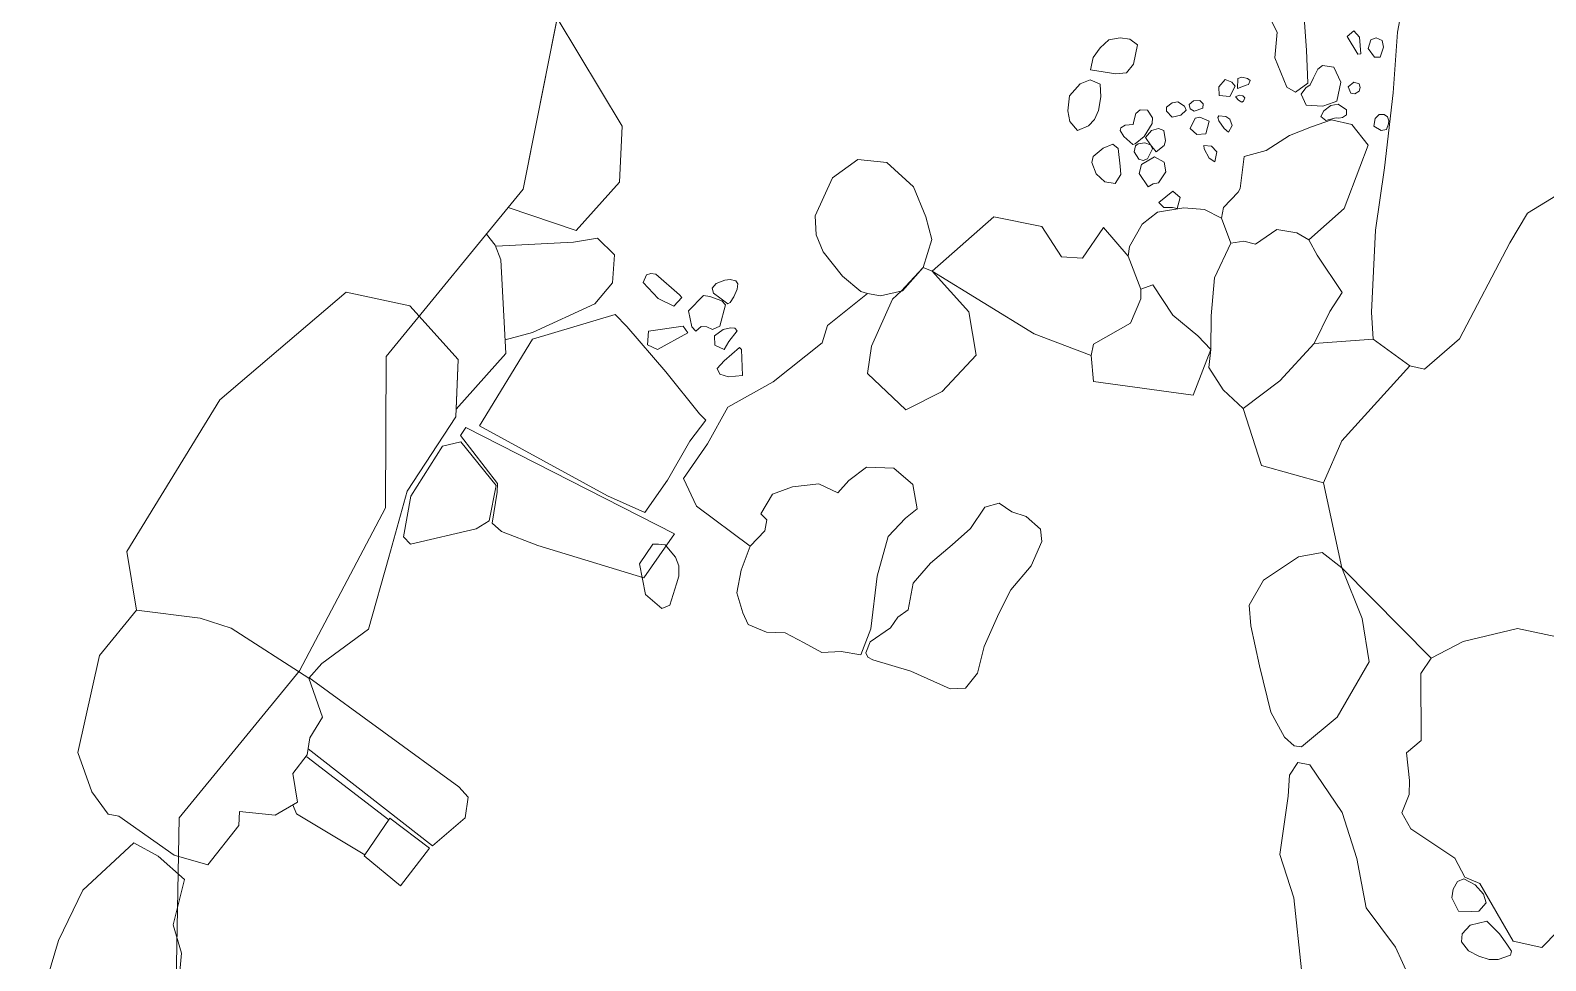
# Model space of a CAD drawing. Header units: metres. Extents: x -10443 to -4073, y -33280 to -26846.
# Drawn here: x -7935.38 to -7928.21, y -29712.57 to -29708.16 of the extents above; entities that cross this region are included whole.
import ezdxf

# ---------------------------------------------------------------- set-up
doc = ezdxf.new("R2010")
doc.units = ezdxf.units.M
doc.header["$MEASUREMENT"] = 0
doc.linetypes.add('CONTINUOUS_2', pattern=[0])
doc.layers.add('石', color=241, linetype='CONTINUOUS_2', lineweight=18)
doc.layers.add('護岸', color=241, linetype='CONTINUOUS_2', lineweight=18)

msp = doc.modelspace()

# ---------------------------------------------------------------- linework, layer by layer
at = {"layer": '石', "color": 4, "linetype": 'CONTINUOUS_2', "lineweight": 18}
for p, q in [((-7934.0674, -29711.2275), (-7933.3576, -29711.7441)), ((-7933.4817, -29712.0235), (-7934.0706, -29711.5656)), ((-7933.3576, -29711.7441), (-7933.3129, -29711.7942)), ((-7933.3129, -29711.7942), (-7933.3272, -29711.8912)), ((-7933.3272, -29711.8912), (-7933.4817, -29712.0235))]:
    msp.add_line(p, q, dxfattribs=at)
at = {"layer": '石', "color": 4, "linetype": 'CONTINUOUS_2', "lineweight": 18, "flags": 128}
for points in [[(-7929.0301, -29709.6268), (-7929.0376, -29709.498), (-7929.02, -29709.1109), (-7928.9771, -29708.8157), (-7928.935, -29708.4615), (-7928.9149, -29708.1742), (-7928.8711, -29707.938), (-7928.8218, -29707.6683), (-7928.7147, -29707.5431), (-7928.6604, -29707.5152), (-7928.188, -29707.8928), (-7928.1019, -29708.0291), (-7927.9824, -29708.3476), (-7927.9604, -29708.6738), (-7928.0807, -29708.8958), (-7928.3, -29709.0304), (-7928.3834, -29709.1711), (-7928.6211, -29709.625), (-7928.7874, -29709.768), (-7928.8566, -29709.7518)], [(-7929.4386, -29708.4345), (-7929.4956, -29708.295), (-7929.4849, -29708.1729), (-7929.598, -29707.9497), (-7929.5326, -29707.8171), (-7929.4185, -29707.7213), (-7929.3221, -29707.7394), (-7929.3335, -29707.8479), (-7929.3561, -29708.1285), (-7929.3463, -29708.2581), (-7929.3389, -29708.4144), (-7929.3983, -29708.4573), (-7929.4386, -29708.4345)], [(-7930.3674, -29708.3514), (-7930.2474, -29708.3708), (-7930.197, -29708.3663), (-7930.1653, -29708.3255), (-7930.1457, -29708.2337), (-7930.1818, -29708.2074), (-7930.2274, -29708.2009), (-7930.2808, -29708.2103), (-7930.3225, -29708.2477), (-7930.3547, -29708.2935), (-7930.3674, -29708.3514)], [(-7930.3778, -29708.617), (-7930.4298, -29708.6393), (-7930.4657, -29708.5965), (-7930.4754, -29708.5456), (-7930.4666, -29708.4747), (-7930.4169, -29708.4188), (-7930.3691, -29708.3999), (-7930.3221, -29708.4194), (-7930.3184, -29708.4799), (-7930.3305, -29708.5442), (-7930.3483, -29708.5875), (-7930.3778, -29708.617)], [(-7929.7041, -29709.1722), (-7929.7475, -29709.0531), (-7929.7393, -29709.0039), (-7929.6696, -29708.9312), (-7929.6603, -29708.9128), (-7929.6414, -29708.7626), (-7929.5363, -29708.7333), (-7929.4261, -29708.6621), (-7929.3215, -29708.6221), (-7929.2276, -29708.5885), (-7929.1314, -29708.6113), (-7929.0543, -29708.7082), (-7929.0941, -29708.8124), (-7929.167, -29709.0078), (-7929.3356, -29709.1564)], [(-7931.455, -29709.4005), (-7931.541, -29709.3289), (-7931.6334, -29709.2132), (-7931.666, -29709.1322), (-7931.671, -29709.0421), (-7931.5886, -29708.8622), (-7931.4696, -29708.7766), (-7931.3325, -29708.7911), (-7931.2055, -29708.906), (-7931.1475, -29709.0482), (-7931.1196, -29709.1544), (-7931.1594, -29709.2867), (-7931.2575, -29709.3973), (-7931.3621, -29709.4215), (-7931.4227, -29709.411), (-7931.455, -29709.4005)], [(-7929.7475, -29709.0531), (-7929.8278, -29709.0122), (-7929.9268, -29709.0052), (-7930.051, -29709.0257), (-7930.1243, -29709.0819), (-7930.1842, -29709.1877), (-7930.1894, -29709.234)], [(-7930.1303, -29709.3895), (-7930.1894, -29709.234), (-7930.3058, -29709.098), (-7930.4057, -29709.2436), (-7930.5048, -29709.2366), (-7930.5981, -29709.0928), (-7930.825, -29709.0478), (-7931.1171, -29709.3041), (-7930.6345, -29709.6017), (-7930.3654, -29709.7034)], [(-7933.2269, -29709.1297), (-7933.1848, -29709.1821), (-7933.1591, -29709.2508), (-7933.1344, -29709.6949), (-7933.3701, -29709.9574), (-7933.3608, -29709.722), (-7933.5449, -29709.5178)], [(-7933.1812, -29709.1867), (-7932.8152, -29709.1668), (-7932.7009, -29709.1479), (-7932.6212, -29709.2271), (-7932.6298, -29709.3592), (-7932.7136, -29709.4588), (-7933.0086, -29709.5947), (-7933.138, -29709.6295)], [(-7929.7981, -29709.6752), (-7929.7976, -29709.5157), (-7929.7819, -29709.3365), (-7929.7041, -29709.1722), (-7929.6417, -29709.1623), (-7929.5873, -29709.1767), (-7929.487, -29709.1067), (-7929.3923, -29709.1226), (-7929.3356, -29709.1564), (-7929.2959, -29709.2291), (-7929.1767, -29709.4048), (-7929.2347, -29709.4958), (-7929.3094, -29709.6469), (-7929.4727, -29709.8228), (-7929.6456, -29709.9538), (-7929.7399, -29709.8667), (-7929.8075, -29709.7609), (-7929.7981, -29709.6752)], [(-7931.4239, -29709.7883), (-7931.242, -29709.9612), (-7931.07, -29709.8737), (-7930.9088, -29709.7017), (-7930.9436, -29709.4971), (-7931.1171, -29709.3041), (-7931.1594, -29709.2867), (-7931.2632, -29709.3991), (-7931.3049, -29709.4365), (-7931.4045, -29709.6601), (-7931.4239, -29709.7883)], [(-7930.3531, -29709.6507), (-7930.179, -29709.5506), (-7930.1305, -29709.4357), (-7930.1303, -29709.3895), (-7930.0729, -29709.3696), (-7929.9777, -29709.5124), (-7929.8595, -29709.6112), (-7929.7981, -29709.6752), (-7929.8822, -29709.8917), (-7930.3532, -29709.8275), (-7930.3654, -29709.7034), (-7930.3531, -29709.6507)], [(-7931.4227, -29709.411), (-7931.612, -29709.5625), (-7931.6375, -29709.644), (-7931.8701, -29709.828), (-7932.0849, -29709.9481), (-7932.1798, -29710.1216), (-7932.2942, -29710.2853), (-7932.2322, -29710.4173), (-7931.9783, -29710.6061)], [(-7929.3094, -29709.6469), (-7929.0301, -29709.6268), (-7928.8566, -29709.7518), (-7929.1789, -29710.1071), (-7929.2655, -29710.307), (-7929.5581, -29710.2238), (-7929.6456, -29709.9538)], [(-7931.4545, -29711.1209), (-7931.4077, -29710.9969), (-7931.3783, -29710.7483), (-7931.326, -29710.5607), (-7931.244, -29710.4731), (-7931.1889, -29710.4292), (-7931.2083, -29710.3135), (-7931.2989, -29710.2363), (-7931.4279, -29710.2315), (-7931.5116, -29710.2946), (-7931.5629, -29710.3542), (-7931.6539, -29710.3104), (-7931.7782, -29710.3251), (-7931.8721, -29710.3592), (-7931.9277, -29710.453), (-7931.8994, -29710.4811), (-7931.9092, -29710.534), (-7931.9783, -29710.6061), (-7932.0216, -29710.7202), (-7932.0411, -29710.8261), (-7932.0135, -29710.9208), (-7931.9877, -29710.9769), (-7931.9011, -29711.0126), (-7931.813, -29711.0165), (-7931.7223, -29711.0629), (-7931.6392, -29711.1086), (-7931.5479, -29711.105), (-7931.4545, -29711.1209)], [(-7928.7554, -29711.1356), (-7929.1793, -29710.7077), (-7929.2655, -29710.307)], [(-7931.4305, -29711.1102), (-7931.4105, -29711.0581), (-7931.3151, -29710.9922), (-7931.2799, -29710.9414), (-7931.2308, -29710.9073), (-7931.2069, -29710.7812), (-7931.1257, -29710.6871), (-7931.022, -29710.6001), (-7930.9358, -29710.5231), (-7930.8679, -29710.4214), (-7930.7996, -29710.4018), (-7930.7405, -29710.4441), (-7930.6732, -29710.4653), (-7930.6041, -29710.5252), (-7930.5977, -29710.5834), (-7930.6488, -29710.6994), (-7930.7446, -29710.8127), (-7930.8018, -29710.9243), (-7930.8706, -29711.081), (-7930.902, -29711.2064), (-7930.9596, -29711.2782), (-7931.0328, -29711.2808), (-7931.2178, -29711.198), (-7931.3975, -29711.1438), (-7931.4221, -29711.1314), (-7931.4305, -29711.1102)], [(-7929.3689, -29711.5559), (-7929.2009, -29711.415), (-7929.0492, -29711.1534), (-7929.0832, -29710.9486), (-7929.1793, -29710.7077), (-7929.2711, -29710.6362), (-7929.3844, -29710.6571), (-7929.5497, -29710.7675), (-7929.6176, -29710.8846), (-7929.609, -29710.9833), (-7929.5678, -29711.1715), (-7929.514, -29711.3914), (-7929.4494, -29711.5104), (-7929.4049, -29711.5509), (-7929.3689, -29711.5559)], [(-7928.8579, -29711.7148), (-7928.8724, -29711.5838), (-7928.804, -29711.5263), (-7928.805, -29711.2091), (-7928.7554, -29711.1356), (-7928.6043, -29711.0566), (-7928.3481, -29710.9954), (-7928.1613, -29711.0348), (-7928.0465, -29711.1717), (-7928.0055, -29711.2964), (-7927.8251, -29711.5745), (-7927.7188, -29711.8087), (-7927.6495, -29712.005), (-7927.6969, -29712.119), (-7927.7516, -29712.2497), (-7927.8783, -29712.3136), (-7928.0042, -29712.2709), (-7928.2323, -29712.5046), (-7928.3681, -29712.4754), (-7928.5254, -29712.2019), (-7928.5962, -29712.1723), (-7928.6436, -29712.0822), (-7928.8519, -29711.943), (-7928.8943, -29711.8673), (-7928.8608, -29711.7808), (-7928.8579, -29711.7148)], [(-7934.0765, -29711.6025), (-7933.6888, -29711.9002)], [(-7929.3306, -29711.64), (-7929.1774, -29711.8667), (-7929.107, -29712.0833), (-7929.0641, -29712.3177), (-7928.9246, -29712.5029), (-7928.8256, -29712.722), (-7928.8517, -29712.9878), (-7928.9481, -29713.1005), (-7929.0507, -29713.054), (-7929.1952, -29712.9261), (-7929.3694, -29712.611), (-7929.4059, -29712.2705), (-7929.4716, -29712.0658), (-7929.433, -29711.7896), (-7929.4271, -29711.6892), (-7929.3873, -29711.6293), (-7929.3306, -29711.64)], [(-7933.8012, -29712.066), (-7934.1259, -29711.8728), (-7934.1426, -29711.8298)], [(-7928.5661, -29712.335), (-7928.6263, -29712.3331), (-7928.6588, -29712.2694), (-7928.6519, -29712.229), (-7928.631, -29712.1926), (-7928.6009, -29712.1799), (-7928.5481, -29712.2079), (-7928.5087, -29712.2523), (-7928.4953, -29712.2945), (-7928.5311, -29712.3329), (-7928.5661, -29712.335)], [(-7928.3808, -29712.5408), (-7928.4389, -29712.5614), (-7928.4817, -29712.5616), (-7928.531, -29712.5465), (-7928.5795, -29712.5212), (-7928.6122, -29712.4784), (-7928.6088, -29712.44), (-7928.5706, -29712.3995), (-7928.492, -29712.3808), (-7928.433, -29712.4412), (-7928.3974, -29712.4898), (-7928.3763, -29712.5224), (-7928.3808, -29712.5408)]]:
    msp.add_lwpolyline(points, dxfattribs=at)
for points in [[(-7932.8915, -29708.1081), (-7932.5837, -29708.6184), (-7932.5961, -29708.8838), (-7932.8024, -29709.1128), (-7933.123, -29709.0029), (-7933.0526, -29708.9171)], [(-7929.1025, -29708.278), (-7929.1538, -29708.1936), (-7929.1226, -29708.1674), (-7929.0944, -29708.1969), (-7929.0884, -29708.2758)], [(-7928.998, -29708.2921), (-7929.0242, -29708.2917), (-7929.0534, -29708.2513), (-7929.0415, -29708.2106), (-7929.0162, -29708.2), (-7928.9878, -29708.2128), (-7928.9817, -29708.2454)], [(-7929.6726, -29708.4406), (-7929.6702, -29708.3929), (-7929.6525, -29708.3867), (-7929.6252, -29708.3921), (-7929.6124, -29708.4026), (-7929.6196, -29708.4213), (-7929.6318, -29708.4245)], [(-7929.2692, -29708.5239), (-7929.3467, -29708.5188), (-7929.3712, -29708.467), (-7929.3498, -29708.4372), (-7929.3292, -29708.4223), (-7929.3135, -29708.3895), (-7929.2924, -29708.349), (-7929.2699, -29708.3308), (-7929.2167, -29708.3389), (-7929.1839, -29708.4098), (-7929.2017, -29708.5003), (-7929.2149, -29708.5051)], [(-7929.7093, -29708.4785), (-7929.7594, -29708.4732), (-7929.7614, -29708.4324), (-7929.7301, -29708.3975), (-7929.6994, -29708.4096), (-7929.6832, -29708.429)], [(-7929.1172, -29708.4661), (-7929.1366, -29708.4627), (-7929.1489, -29708.4321), (-7929.1213, -29708.4106), (-7929.0972, -29708.4187), (-7929.0914, -29708.4359), (-7929.0964, -29708.4534)], [(-7929.9406, -29708.5659), (-7929.9819, -29708.5757), (-7930.0077, -29708.5478), (-7930.0091, -29708.5278), (-7929.9811, -29708.5078), (-7929.955, -29708.5036), (-7929.9228, -29708.5238), (-7929.9154, -29708.5424)], [(-7929.8767, -29708.5477), (-7929.8963, -29708.537), (-7929.9009, -29708.516), (-7929.8807, -29708.4979), (-7929.8505, -29708.4974), (-7929.8346, -29708.5135), (-7929.8362, -29708.5326)], [(-7929.6445, -29708.5004), (-7929.6521, -29708.5044), (-7929.6677, -29708.4962), (-7929.6801, -29708.4815), (-7929.6806, -29708.478), (-7929.6608, -29708.4716), (-7929.6473, -29708.4745), (-7929.6371, -29708.4848)], [(-7929.2541, -29708.591), (-7929.2786, -29708.5721), (-7929.2639, -29708.5452), (-7929.2309, -29708.5201), (-7929.1959, -29708.5137), (-7929.1569, -29708.5408), (-7929.1573, -29708.5653), (-7929.1755, -29708.5774), (-7929.1926, -29708.5802), (-7929.2041, -29708.5789), (-7929.2131, -29708.5801)], [(-7930.114, -29708.6679), (-7930.1568, -29708.7022), (-7930.1677, -29708.7051), (-7930.2099, -29708.6681), (-7930.2274, -29708.6387), (-7930.2246, -29708.6261), (-7930.2038, -29708.6134), (-7930.1658, -29708.6099), (-7930.1624, -29708.5952), (-7930.1528, -29708.5588), (-7930.1324, -29708.5409), (-7930.0979, -29708.5426), (-7930.075, -29708.5793), (-7930.0765, -29708.6057)], [(-7929.8221, -29708.6553), (-7929.8654, -29708.6586), (-7929.8963, -29708.6302), (-7929.872, -29708.5804), (-7929.8511, -29708.5758), (-7929.8071, -29708.5944)], [(-7929.7142, -29708.6474), (-7929.7351, -29708.6296), (-7929.7615, -29708.5939), (-7929.7659, -29708.5775), (-7929.7601, -29708.5703), (-7929.7282, -29708.573), (-7929.7094, -29708.5856), (-7929.6973, -29708.6155)], [(-7928.968, -29708.6345), (-7928.9932, -29708.6392), (-7929.0266, -29708.6191), (-7929.0207, -29708.582), (-7929.0016, -29708.5636), (-7928.9776, -29708.5631), (-7928.9623, -29708.5747), (-7928.9559, -29708.5937), (-7928.9575, -29708.6076)], [(-7930.0576, -29708.7393), (-7930.0839, -29708.707), (-7930.1082, -29708.6715), (-7930.0792, -29708.6385), (-7930.0455, -29708.6299), (-7930.0202, -29708.6394), (-7930.0138, -29708.6883), (-7930.0195, -29708.7096)], [(-7930.2518, -29708.8893), (-7930.3006, -29708.8818), (-7930.3416, -29708.8442), (-7930.3619, -29708.7904), (-7930.3549, -29708.7621), (-7930.3078, -29708.7226), (-7930.2619, -29708.7042), (-7930.2374, -29708.7249), (-7930.2273, -29708.8073), (-7930.2244, -29708.8474)], [(-7930.0983, -29708.7734), (-7930.119, -29708.7805), (-7930.1394, -29708.774), (-7930.1613, -29708.7405), (-7930.155, -29708.7123), (-7930.143, -29708.7023), (-7930.1114, -29708.6978), (-7930.0839, -29708.707), (-7930.0744, -29708.7258)], [(-7929.779, -29708.7868), (-7929.8071, -29708.7703), (-7929.8302, -29708.7259), (-7929.832, -29708.7097), (-7929.7957, -29708.7135), (-7929.7704, -29708.7395)], [(-7930.0722, -29708.8912), (-7930.0946, -29708.9053), (-7930.1379, -29708.8424), (-7930.1259, -29708.8005), (-7930.0656, -29708.764), (-7930.019, -29708.7886), (-7930.0108, -29708.8349), (-7930.0455, -29708.8865)], [(-7930.0453, -29708.9796), (-7929.9783, -29708.9257), (-7929.9431, -29708.9564), (-7929.9573, -29709.0084), (-7929.9806, -29709.0032), (-7930.0211, -29709.0041)], [(-7932.3393, -29709.47), (-7932.4141, -29709.4336), (-7932.4608, -29709.3842), (-7932.4856, -29709.359), (-7932.4689, -29709.3219), (-7932.4481, -29709.3151), (-7932.4243, -29709.3181), (-7932.3135, -29709.4164), (-7932.3021, -29709.4299)], [(-7932.1228, -29709.4308), (-7932.1513, -29709.4091), (-7932.159, -29709.3849), (-7932.1395, -29709.3622), (-7932.0979, -29709.347), (-7932.0733, -29709.3444), (-7932.0469, -29709.3506), (-7932.0365, -29709.3639), (-7932.0396, -29709.3893), (-7932.0561, -29709.4268), (-7932.0725, -29709.4524), (-7932.0838, -29709.4595)], [(-7934.8828, -29710.9083), (-7934.9279, -29710.6313), (-7934.4888, -29709.913), (-7933.8907, -29709.4032), (-7933.5894, -29709.4685), (-7933.3608, -29709.722), (-7933.3715, -29709.9935), (-7933.6012, -29710.3453), (-7933.6891, -29710.6576), (-7933.7839, -29710.9995), (-7934.0056, -29711.1617), (-7934.0664, -29711.2306), (-7934.4348, -29710.9936), (-7934.5806, -29710.9463)], [(-7932.1213, -29709.5642), (-7932.1565, -29709.5813), (-7932.1842, -29709.5673), (-7932.2111, -29709.5669), (-7932.2351, -29709.5889), (-7932.2545, -29709.5679), (-7932.27, -29709.4924), (-7932.2001, -29709.4196), (-7932.1688, -29709.4252), (-7932.1118, -29709.4446), (-7932.0952, -29709.4644)], [(-7933.2593, -29710.0358), (-7933.009, -29709.6266), (-7932.6174, -29709.5092), (-7932.5617, -29709.5661), (-7932.3769, -29709.7815), (-7932.2188, -29709.9795), (-7932.189, -29710.0103), (-7932.2648, -29710.1098), (-7932.3697, -29710.2935), (-7932.4763, -29710.4466), (-7932.6536, -29710.3683)], [(-7932.4647, -29709.6539), (-7932.4599, -29709.5879), (-7932.2962, -29709.5656), (-7932.2739, -29709.5965), (-7932.4166, -29709.6754)], [(-7932.0787, -29709.6382), (-7932.1011, -29709.6747), (-7932.1456, -29709.6554), (-7932.1475, -29709.611), (-7932.1063, -29709.5799), (-7932.0719, -29709.5723), (-7932.0509, -29709.5742), (-7932.0396, -29709.5877)], [(-7932.0147, -29709.7988), (-7932.0807, -29709.8046), (-7932.1219, -29709.7913), (-7932.135, -29709.7652), (-7932.1011, -29709.7296), (-7932.0291, -29709.6656), (-7932.0203, -29709.676)], [(-7932.481, -29710.7555), (-7932.9833, -29710.6032), (-7933.1551, -29710.5362), (-7933.1994, -29710.4977), (-7933.1757, -29710.3503), (-7933.1742, -29710.3092), (-7933.3493, -29710.0816), (-7933.3244, -29710.0448), (-7932.3371, -29710.5471)], [(-7933.435, -29710.1322), (-7933.348, -29710.1124), (-7933.1798, -29710.3192), (-7933.2131, -29710.4853), (-7933.2758, -29710.5246), (-7933.5853, -29710.5957), (-7933.6185, -29710.5625), (-7933.5842, -29710.369)], [(-7932.3585, -29710.8845), (-7932.3965, -29710.9004), (-7932.4735, -29710.834), (-7932.5023, -29710.6899), (-7932.4392, -29710.5962), (-7932.4123, -29710.5967), (-7932.3808, -29710.6004), (-7932.332, -29710.6586), (-7932.3153, -29710.6995), (-7932.3157, -29710.7476), (-7932.3276, -29710.7841)], [(-7934.9653, -29711.8841), (-7934.7047, -29712.0684), (-7934.5444, -29712.1141), (-7934.3984, -29711.928), (-7934.3955, -29711.8619), (-7934.2269, -29711.8796), (-7934.1205, -29711.8168), (-7934.1434, -29711.6822), (-7934.075, -29711.593), (-7934.0623, -29711.5134), (-7934.0018, -29711.4149), (-7934.0664, -29711.2306), (-7934.4348, -29710.9936), (-7934.5806, -29710.9463), (-7934.8828, -29710.9083), (-7935.0574, -29711.1237), (-7935.1608, -29711.5816), (-7935.0937, -29711.7691), (-7935.0163, -29711.8739)], [(-7933.6327, -29712.214), (-7933.8052, -29712.0718), (-7933.6841, -29711.8932), (-7933.4958, -29712.0353)], [(-7935.1123, -29713.2812), (-7934.9675, -29713.2516), (-7934.81, -29713.1866), (-7934.6835, -29713.0804), (-7934.6514, -29713.0217), (-7934.6881, -29712.7379), (-7934.6701, -29712.5319), (-7934.7083, -29712.3979), (-7934.655, -29712.1835), (-7934.7798, -29712.0726), (-7934.8954, -29712.0106), (-7935.136, -29712.2336), (-7935.251, -29712.4715), (-7935.3329, -29712.7488), (-7935.3203, -29712.8902), (-7935.2364, -29713.0955), (-7935.1731, -29713.2509)]]:
    msp.add_lwpolyline(points, close=True, dxfattribs=at)
at = {"layer": '護岸', "color": 1, "lineweight": 18, "flags": 128}
msp.add_lwpolyline([(-7925.0305, -29687.6101), (-7919.0167, -29689.9769), (-7916.9005, -29690.9146), (-7916.3655, -29691.3106, 0.118487), (-7916.4571, -29692.8708), (-7916.8051, -29693.1629, 0.307861), (-7917.6195, -29694.5875), (-7918.0474, -29695.2388), (-7918.1429, -29695.3149, 0.21943), (-7919.1042, -29697.0194), (-7919.1409, -29697.6432), (-7918.8618, -29698.4469), (-7919.0279, -29699.0146, 0.208621), (-7919.2646, -29700.5891), (-7919.019, -29701.4588), (-7919.0354, -29702.0684), (-7919.2184, -29702.4197, -0.201585), (-7920.2627, -29703.8211), (-7920.4238, -29703.8101), (-7921.0775, -29704.928), (-7920.7602, -29706.1185, 0.220758), (-7921.9358, -29707.2697), (-7922.9183, -29707.2375), (-7923.1403, -29707.5226), (-7923.3965, -29708.1989), (-7924.5899, -29707.9153), (-7926.787, -29714.3179), (-7926.8491, -29715.5396), (-7927.6728, -29716.9858), (-7927.838, -29719.0794), (-7927.1123, -29719.8788), (-7925.8805, -29720.1165), (-7925.0835, -29720.6475), (-7925.147, -29721.2197), (-7924.7631, -29721.8703), (-7925.2796, -29724.5055), (-7924.9927, -29724.759), (-7924.5089, -29725.2179), (-7923.8846, -29726.224), (-7924.1332, -29727.8401), (-7925.2874, -29729.3553), (-7925.7116, -29730.0571), (-7925.2464, -29730.7293), (-7926.0547, -29731.0617), (-7927.2294, -29731.2814), (-7928.1108, -29731.5267), (-7928.5135, -29732.1364), (-7929.8649, -29733.1468), (-7930.8368, -29732.4303), (-7933.9944, -29733.9679), (-7935.5547, -29733.992), (-7936.0426, -29733.8828), (-7936.6892, -29734.0546), (-7937.3947, -29733.9794), (-7937.9989, -29733.0532), (-7938.788, -29731.9362), (-7938.9556, -29731.0885), (-7939.3133, -29729.9554), (-7939.0722, -29726.7385), (-7939.2204, -29725.2072), (-7937.8386, -29723.1795), (-7936.7513, -29722.355), (-7936.1206, -29722.5177), (-7935.5849, -29722.6452), (-7934.4143, -29722.4698), (-7933.3628, -29722.5977), (-7932.9348, -29722.6889), (-7932.5592, -29722.2858), (-7931.7985, -29722.6689), (-7930.6651, -29722.0007), (-7930.8479, -29720.5067), (-7931.5365, -29719.4701), (-7931.3633, -29718.6164), (-7932.1005, -29718.0324), (-7932.1561, -29717.3378), (-7933.4715, -29716.0941), (-7934.5038, -29715.4529), (-7934.7416, -29714.6394), (-7935.56, -29714.1647), (-7935.3523, -29713.2244), (-7934.6995, -29712.9292), (-7934.6804, -29711.8919), (-7934.1119, -29711.1951), (-7933.7041, -29710.4247), (-7933.7011, -29709.7083), (-7933.0526, -29708.9171), (-7932.7651, -29707.4733), (-7932.9116, -29706.6901), (-7933.22, -29706.7238), (-7932.8203, -29705.9546), (-7931.8577, -29705.6715), (-7930.7137, -29704.9685), (-7930.1285, -29704.4226), (-7928.9935, -29702.0974), (-7928.4394, -29700.9516), (-7927.5728, -29698.8955), (-7927.477, -29697.8642), (-7927.8797, -29697.4708), (-7927.9427, -29696.4975), (-7927.6073, -29696.3546), (-7927.6408, -29694.9721), (-7927.6261, -29693.2171), (-7927.3325, -29691.5742), (-7927.2235, -29691.2634), (-7926.5343, -29689.851), (-7926.6522, -29688.6547), (-7925.0305, -29687.6101)], format="xyb", dxfattribs=at)

doc.saveas('drawing.dxf')
